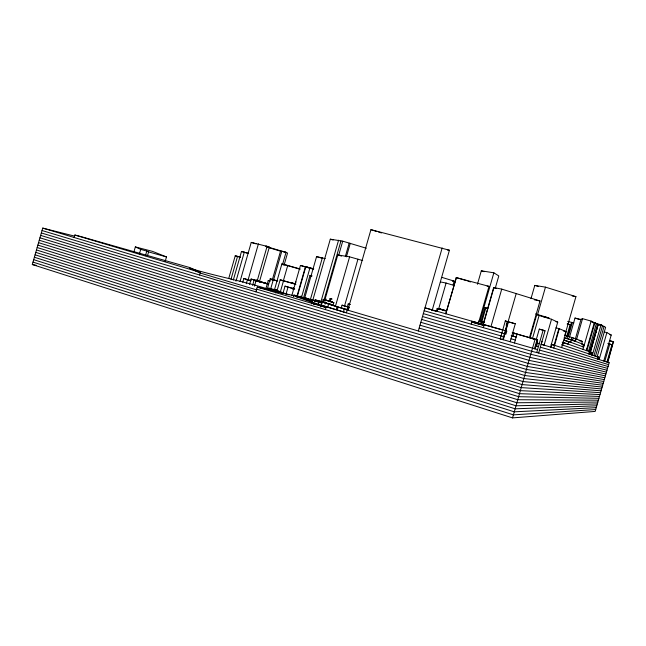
<?xml version="1.0" encoding="UTF-8"?>
<svg xmlns="http://www.w3.org/2000/svg" width="646" height="646" viewBox="0 0 646 646"><rect width="100%" height="100%" fill="white"/><g stroke="black" fill="none" stroke-linecap="round" stroke-linejoin="round"><path stroke-width="0.97" d="M551.361 344.326L609.146 362.753L595.168 411.413L512.528 417.897L32.3 264.529L42.725 228.103L74.443 236.089M74.145 237.494L74.855 235.031L80.629 236.493L189.771 267.549L200.333 272.378L199.582 275.002M133.706 252.659L135.345 246.917L152.585 251.391L166.482 256.922L165.142 261.598M139.383 254.023L140.715 249.388L135.345 246.917M145.447 255.711L146.771 251.084L140.715 249.388M147.514 255.671L148.588 251.9L146.771 251.084M228.741 278.474L235.249 255.751L240.377 257.197M230.993 279.29L237.558 256.381M233.295 280.098L241.491 251.48L248.177 253.256M235.984 281.204L244.309 252.134M240.037 281.503L251.237 242.42L267.097 246.36L257.197 280.889M242.751 282.262L243.841 278.474L250.923 280.469M246.255 283.747L247.37 279.863L243.841 278.474M247.951 280.372L258.432 243.8M249.542 284.426L251.084 279.056L268.155 283.836M252.586 285.395L254.128 280.001L267.509 283.828M254.443 286.162L256.01 280.703L254.128 280.001M256.107 281.567L256.656 279.653M255.889 291.839L257.237 287.123L293.696 295.69L313.221 302.837M259.232 282.447L269.358 247.103L266.241 246.183L267.097 246.36M266.071 288.124L268.26 280.469L270.157 280.978L268.26 280.469M267.161 289.416L270.198 278.814L277.756 280.978M268.389 289.642L268.809 288.189L276.601 290.086M268.607 289.731L268.809 288.189M268.809 289.739L269.229 288.286M272.152 280.421L280.639 250.801L286.049 252.295L282.48 264.747M270.432 289.723L273.258 279.847L270.198 278.814M273.589 279.839L281.842 251.044M270.763 290.797L271.191 289.303L269.027 288.269M279.419 291.346L274.542 289.553L281.89 263.891L300.14 268.954M275.43 292.896L275.802 291.604M283.957 265.579L287.559 253.014L283.731 251.867M284.079 293.227L276.973 290.958L280.178 279.775L294.334 283.796M283.19 281.317L287.769 265.369M280.259 292.154L283.505 280.824L280.178 279.775M294.495 288.891L285.031 286.154L283.085 292.937L288.923 294.842M286.049 294.043L288.019 287.171L285.031 286.154M292.743 289.351L293.276 287.502M291.79 295.658L300.447 265.449L313.189 268.922M295.165 284.587L295.957 281.817M293.405 296.716L293.873 295.077L311.138 299.663M296.91 296.449L305.453 266.661M296.99 297.572L305.808 266.733L313.754 268.833M300.495 297.653L300.939 296.102L301.537 296.312M301.302 298.089L310.007 267.735M303.572 297.806L309.991 275.414L311.865 275.899M304.549 298.533L316.564 256.624L325.269 258.618M306.018 299.817L306.559 297.919M310.096 300.56L322.37 257.762M311.574 303.935L312.664 300.115L321.886 302.998L312.664 300.115M312.624 300.826L330.3 239.181L342.727 241.168L366.306 248.234M313.77 304.508L314.15 303.184M314.594 301.625L315.103 299.857L324.324 302.175M318.26 302.506L318.761 300.745M315.103 299.857L347.201 309.999L346.393 312.809L318.381 304.177L318.971 302.134M320.666 302.651L338.577 240.191M320.771 306.866L322.079 302.312M322.411 302.037L323.178 299.356L333.845 302.659L333.061 305.38L322.411 302.037L326.383 302.998M323.904 300.438L340.967 240.926M323.573 302.522L324.349 299.825L323.178 299.356M324.776 300.309L337.777 254.96L349.607 256.842L362.697 260.556M325.576 301.004L326.125 299.074M338.577 255.646L342.727 241.168M325.164 304.129L325.665 302.401M325.398 309.604L326.19 306.826L321.296 305.041M331.107 301.722L329.315 301.165L330.082 298.476L331.882 299.033L330.082 298.476M327.813 306.971L328.596 304.234M330.712 298.646L329.945 301.319L329.315 301.165M345.311 256.599L349.179 243.122M346.409 256.833L350.285 243.316M347.564 309.733L335.444 306.228L349.607 256.842M336.291 309.547L337.083 306.793M337.285 309.862L338.076 307.1M342.041 305.178L341.258 307.932L348.299 310.112L349.098 307.343L342.041 305.178L348.356 306.987M344.31 306.761L357.957 259.143M343.47 311.832L344.27 309.046M348.186 303.967L350.1 304.549L348.186 303.967L347.403 306.721L349.308 307.31M346.959 309.692L347.75 306.923M347.847 310.193L370.933 229.669L449.422 250.22L432.295 309.927M418.35 330.986L442.163 247.951M436.365 311.219L437.18 308.384L444.383 310.314L438.053 308.417L437.221 311.324M438.674 308.885L446.087 283.045L454.606 285.613M453.088 284.87L454.17 281.099L442.001 277.417M456.351 277.61L445.797 313.762L456.351 277.61L489.014 286.356L478.484 323.048L473.025 321.627M477.442 284.28L481.31 270.811L493.859 272.806L498.793 275.931L495.207 288.407M471.176 324.163L472.024 321.215M493.859 272.806L479.97 321.215L481.746 321.797M482.627 321.805L481.092 321.312L485.009 307.649L487.859 308.449M481.092 321.312L481.94 321.538L485.873 307.851M484.347 322.031L482.457 321.482L481.65 324.284L471.483 321.304M529.454 337.745L540.008 300.955L501.732 289.117L493.673 287.551L483.087 324.437L502.596 329.969M483.297 324.583L493.738 288.213M483.361 327.643L484.209 324.68L506.819 331.107L505.963 334.103L424.156 310.742M490.952 326.593L501.732 289.117M505.325 320.981L500.182 338.916L502.653 339.626L507.813 321.676L505.325 320.981L507.813 321.676M506.141 325.301L507.223 321.53M505.503 330.809L516.186 293.607M503.266 339.804L508.418 321.845L515.29 323.767L510.122 341.782M513.263 335.872L514.03 333.191L537.658 339.957L535.082 348.921M514.458 343.034L517.05 334.014M530.972 298.71L534.791 285.395L545.466 287.139L575.933 296.635L564.911 335.024M537.561 314.683L545.466 287.139M539.095 315.514L536.673 314.925L530.051 337.995L532.449 338.657L539.095 315.514L551.514 319.253L557.732 322.12L550.562 347.096M512.528 417.897L535.13 339.15M536.228 339.772L539.281 329.121L545.038 330.825L538.659 353.031M534.444 348.751L537.052 339.764M536.495 342.913L537.343 339.974L533.822 338.924M536.568 346.111L537.424 343.131L539.257 343.688L536.374 342.873M536.713 352.538L543.157 330.106M608.613 364.627L541.178 344.27L542.075 341.451L541.534 341.266M551.514 319.253L544.077 345.142L541.203 344.318M551.086 347.257L551.886 344.488M551.208 344.407L554.106 345.214L558.879 328.572L559.283 328.701L566.203 331.648L561.624 347.596M553.816 348.081L559.283 328.701M562.214 342.122L563.457 342.485L562.714 345.093L561.463 344.73M566.671 336.647L570.095 324.752L567.261 323.904M564.846 335.355L576.103 338.875L575.4 341.322L566.922 338.641L571.548 322.394L573.874 322.903M568.205 336.913L572.332 322.524M569.497 337.244L575.005 318.066L580.883 319.479M564.063 340.192L568.674 341.532L567.947 344.068L563.328 342.735M571.072 339.861L571.783 337.382M571.468 339.796L570.741 342.299L564.241 340.394L564.959 337.882L571.468 339.796L584.081 344.689L583.419 346.999L582.74 346.821L583.395 344.52L581.529 343.995M572.566 340.442L573.268 337.987M575.295 339.182L581.037 319.197L582.53 318.672L591.114 321.078L594.255 322.895L586.31 350.56M576.579 339.4L582.53 318.672M581.666 343.753L582.345 341.411L576.103 338.875M582.991 349.381L591.114 321.078M586.875 350.754L594.918 322.75L591.518 321.805M588.498 351.384L596.242 323.921M589.62 351.731L590.347 351.989L589.717 354.17L588.894 353.935L589.984 350.108M588.894 353.935L597.542 324.284L594.918 322.75M590.137 351.941L598.099 324.615L590.549 352.054L590.137 351.941L598.099 324.615M592.56 352.764L591.833 352.563L591.211 354.711L591.938 354.92L592.56 352.764L589.54 351.868M592.334 352.692L591.72 354.84L590.727 354.549L591.348 352.393L589.41 351.86M592.366 355.106L601.046 324.865L592.657 322.314M593.997 355.607L602.597 325.503L599.31 324.445L601.046 324.865M602.637 325.527L597.808 324.365L604.067 326.383L595.523 356.124L592.301 355.106M597.187 356.681L605.617 327.312L604.067 326.383M597.574 359.063L598.164 357.012L562.375 344.98M596.92 356.737L599.52 357.464L598.939 359.499L598.285 359.313M599.141 359.564L606.885 332.585L604.058 331.882M603.744 361.025L611.221 335.008L606.885 332.585M604.785 361.364L609.8 343.898L607.991 343.43M606.949 362.051L611.875 344.891L609.8 343.898M607.466 362.22L613.361 341.718L609.517 340.523M607.829 362.333L613.361 341.718M595.709 409.54L513.392 414.869L32.994 262.106M596.242 407.666L514.264 411.841L33.689 259.676M596.783 405.801L515.137 408.813L34.383 257.245M597.324 403.928L516.001 405.785L35.078 254.815M597.857 402.054L516.873 402.757L35.772 252.392M598.398 400.181L517.745 399.729L36.467 249.962M598.931 398.316L518.609 396.701L37.161 247.531M465.952 280.59L466.428 280.606L456.173 277.594M599.472 396.442L519.481 393.672L37.856 245.1M600.005 394.569L520.353 390.644L38.55 242.67M600.546 392.695L521.217 387.616L39.245 240.247M601.087 390.822L522.089 384.588L39.947 237.817M601.62 388.957L522.961 381.56L40.641 235.386M447.476 250.034L449.422 250.22M487.116 286.162L489.014 286.356M602.161 387.083L523.825 378.532L41.336 232.956M602.694 385.21L524.697 375.496L42.03 230.533M313.585 303.047L311.897 302.812L325.996 307.52L257.237 287.123M603.235 383.336L525.569 372.467L42.725 228.103M603.768 381.471L526.433 369.439L256.664 289.142M452.386 280.8L454.17 281.099M572.203 295.997L575.933 296.635M604.309 379.598L527.306 366.411L326.19 306.826M604.85 377.724L528.178 363.383L347.201 309.999M440.443 281.939L446.087 283.045M32.3 264.529L36.249 265.304M269.358 247.103L265.401 246.296L280.639 250.801M605.383 375.851L529.05 360.355L419.173 328.095M534.331 299.792L540.008 300.955M283.594 251.754L286.049 252.295M605.924 373.986L529.914 357.327L420.005 325.204M330.098 301.036L329.638 300.931L332.496 301.739M556.004 321.716L557.732 322.12M543.229 316.621L549.035 317.977L535.542 313.908M567.245 324.082L570.095 324.752M606.457 372.112L530.786 354.299L420.837 322.314M579.099 340.636L582.345 341.411M446.628 310.847L438.053 308.417M311.348 268.631L313.253 269.099M609.663 334.62L611.221 335.008M515.29 323.767L508.418 321.845M567.713 321.425L571.548 322.394M555.964 327.845L558.879 328.572M606.998 370.239L531.658 351.271L421.668 319.415M563.328 330.922L566.203 331.648M610.228 340.999L613.7 341.895M583.459 344.544L584.081 344.689M484.209 324.68L479.364 323.46L480.551 323.912M537.561 349.591L422.492 316.524M539.499 350.108L607.531 368.365M431.399 309.999L436.93 311.501M537.658 339.957L512.205 332.755M471.491 321.635L473.389 322.16M291.354 282.512L293.3 283.045M536.253 339.675L537.343 339.974M597.97 324.663L598.39 324.776M589.903 352.03L591.833 352.563M256.01 280.703L267.88 284.006M313.447 300.447L304.702 298.008L313.173 300.794M276.973 290.958L283.586 292.808M592.366 322.362L594.255 322.895M596.823 356.721L599.52 357.464M598.721 357.787L599.375 357.973L598.018 357.521M513.174 336.17L516.186 337.018L511.842 335.775M148.588 251.9L166.482 256.922M274.542 289.553L276.423 290.078M288.019 287.171L294.705 289.045M247.37 279.863L250.995 280.881M328.015 303.313L330.857 304.113M478.484 323.048L424.987 307.843L432.287 309.951M471.814 321.95L483.999 325.423L479.154 324.179L479.703 324.413M283.505 280.824L295.916 284.353M273.258 279.847L276.997 280.905M607.232 362.204L609.146 362.753M535.938 345.933L538.409 346.636M540.339 347.185L608.072 366.492M564.136 337.834L566.922 338.641M479.356 320.949L481.908 321.684M479.162 321.619L480.866 322.112M476.037 322.903L477.733 323.396M423.324 313.633L504.122 336.808M510.978 338.779L515.322 340.022M532.449 338.657L535.34 339.497M309.991 275.414L311.913 275.971M474.051 322.847L479.598 324.445M511.18 335.613L513.796 336.364M305.808 266.733L313.302 268.914M300.447 265.449L310.443 268.365M589.362 352.288L592.18 353.225L591.195 352.934M241.491 251.48L248.209 253.434M445.748 311.025L437.18 308.384M481.94 321.538L483.935 322.12M281.89 263.891L299.93 269.196M478.557 321.102L482.255 322.184M512.908 332.892L514.644 333.401M251.084 279.056L267.387 283.82M467.793 281.131L470.571 281.947M251.237 242.42L256.066 243.841M268.623 247.547L281.858 251.601M235.249 255.751L240.086 257.173M337.777 254.96L341.556 256.074M539.281 329.121L541.283 329.71M316.564 256.624L321.401 258.061M541.841 329.88L545.038 330.825M324.349 299.825L333.845 302.659M74.855 235.031L200.333 272.378M200.147 273.032L256.47 289.82M452.378 280.921L455.034 281.737M330.3 239.181L333.118 240.046M608.152 343.745L611.875 344.891M370.933 229.669L376.683 231.462M378.596 232.051L381.471 232.948M534.791 285.395L538.53 286.558M481.31 270.811L484.129 271.691M493.673 287.551L496.354 288.391M575.005 318.066L579.656 319.568M471.572 321.433L473.171 321.95M312.091 302.134L318.381 304.177M514.03 333.191L514.854 333.465M563.457 342.485L590.549 352.054M325.075 302.538L335.444 306.228M293.873 295.077L312.478 301.835M482.457 321.482L483.66 321.926M568.674 341.532L583.645 347.08M586.956 348.307L587.513 348.517M271.191 289.303L283.101 293.76M277.441 292.283C248.952 281.963 218.598 277.134 189.601 268.155L198.379 272.241M485.009 307.649L487.278 308.522"/></g></svg>
